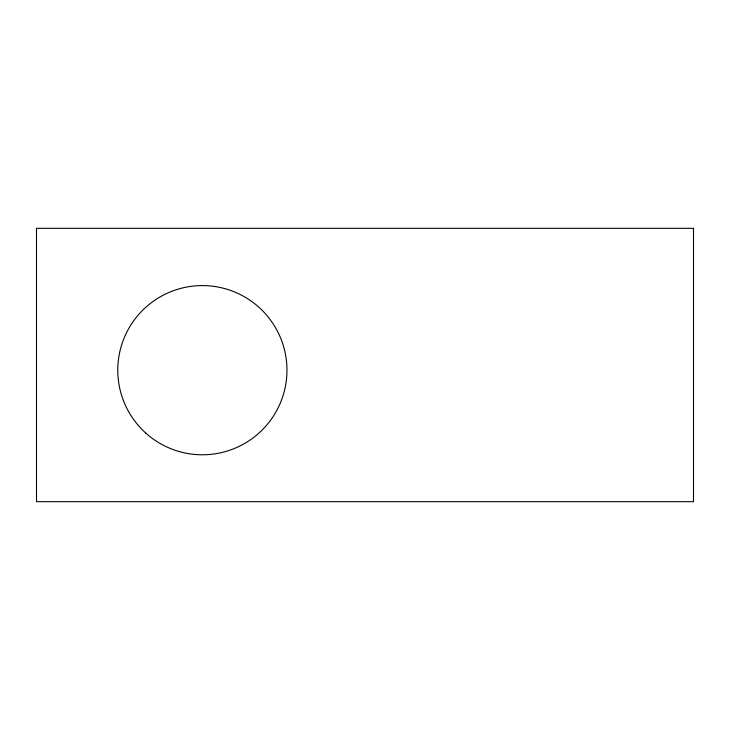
<?xml version="1.0" encoding="UTF-8"?>
<svg xmlns="http://www.w3.org/2000/svg" width="730" height="730" viewBox="0 0 730 730"><rect width="100%" height="100%" fill="white"/><g stroke="black" fill="none" stroke-linecap="round" stroke-linejoin="round"><path stroke-width="1.09" d="M693.5 228.335L36.5 228.335L36.5 501.665L693.5 501.665L693.5 228.335M145.58 432.89A84.598 84.598 0 0 0 285.065 388.004A84.598 84.598 0 0 0 176.45 289.655A84.598 84.598 0 0 0 145.58 432.89"/></g></svg>
